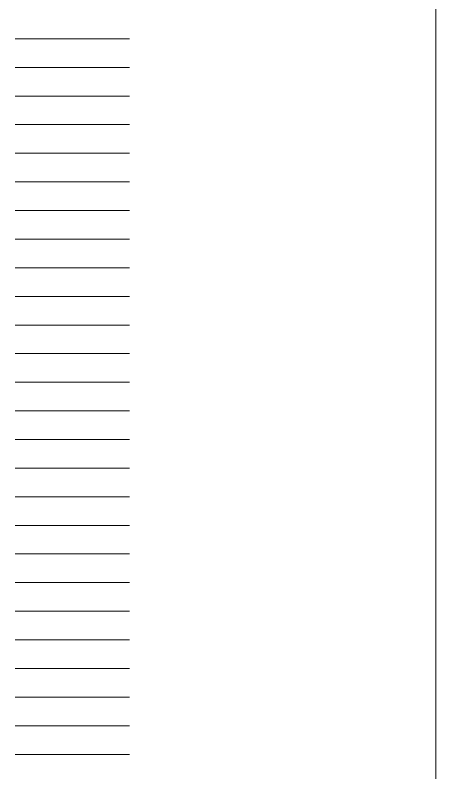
# Model space of a CAD drawing. Header units: millimetres. Extents: x -59 to 123, y 54 to 155.
# Drawn here: x -23.1771 to -22.9933, y 149.4395 to 149.7704 of the extents above; entities that cross this region are included whole.
import ezdxf

# ---------------------------------------------------------------- set-up
doc = ezdxf.new("R2010")
doc.units = ezdxf.units.MM
for name, pattern in [('ACAD_ISO02W100', [15, 12, -3]), ('DASHDOT', [25.4, 12.7, -6.35, 0, -6.35]), ('DASHED', [0.75, 0.5, -0.25])]:
    doc.linetypes.add(name, pattern=pattern)
doc.layers.add('DET-CORTE', color=86, linetype='Continuous', lineweight=50)
doc.layers.add('EJES', color=6, linetype='ACAD_ISO02W100', lineweight=5)

msp = doc.modelspace()

# ---------------------------------------------------------------- hatches: boundary and pattern name
at = {"layer": 'DET-CORTE', "linetype": 'DASHDOT', "lineweight": 5, "ltscale": 0.1}
h = msp.add_hatch(dxfattribs=at)
h.set_pattern_fill('ANSI31', color=256, scale=0.1, angle=-45, style=0)
h.set_pattern_definition([(1e-14, (-62.520943, 35.335076), (0, -0.0125), [])])
h.paths.add_polyline_path([(-23.12714, 149.26351), (-23.17714, 149.26351), (-23.17714, 149.76351), (-23.12714, 149.76351)])
h.paths.add_polyline_path([(-23.15194, 149.8828, -1), (-23.15194, 149.92701, -1)])
h.paths.add_polyline_path([(-23.12714, 150.04551), (-23.17714, 150.04551), (-23.17714, 150.7627), (-23.12714, 150.7627)])
h.paths.add_polyline_path([(-23.15194, 150.88181, -1), (-23.15194, 150.92603, -1)])
h.paths.add_polyline_path([(-23.12714, 151.0447), (-23.17714, 151.0447), (-23.17714, 151.5447), (-23.12714, 151.5447)])

# ---------------------------------------------------------------- linework, layer by layer
msp.add_line((-23.15214, 151.11239), (-23.15214, 130.39887), dxfattribs=at)
at = {"layer": 'EJES', "linetype": 'DASHED', "lineweight": 5, "ltscale": 1.5}
for p, q in [((-22.99327, 151.8941), (-22.99327, 130.73524)), ((-22.99327, 151.8941), (-22.99327, 130.73524)), ((-22.99327, 130.17046), (-22.99327, 151.32932)), ((-22.99327, 130.17046), (-22.99327, 151.32932))]:
    msp.add_line(p, q, dxfattribs=at)

doc.saveas('drawing.dxf')
